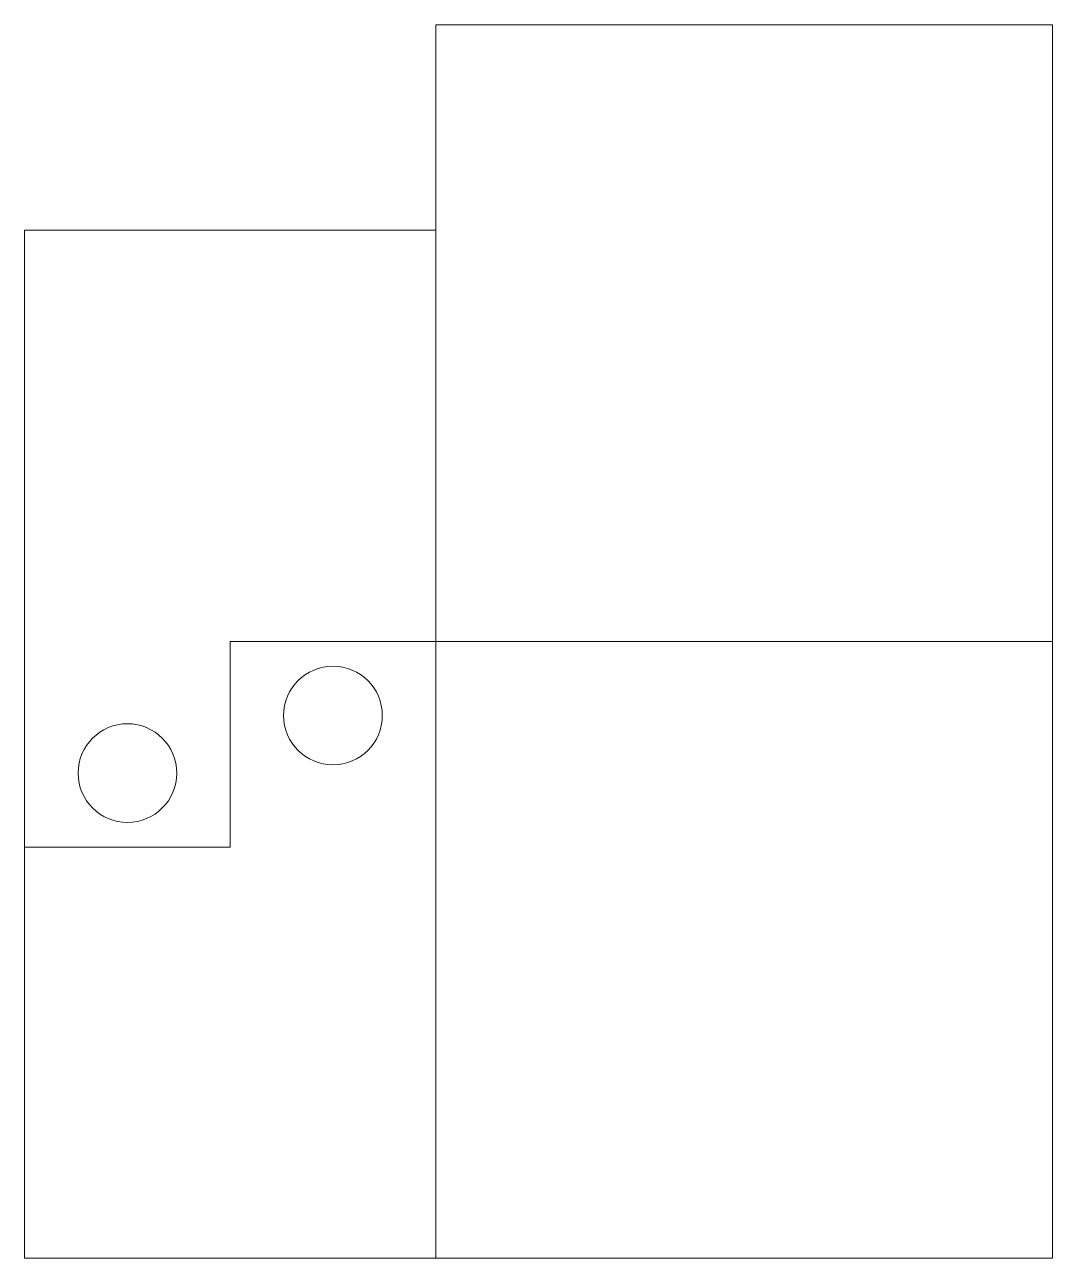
# Model space of a CAD drawing. Header units: metres. Extents: x 0 to 25, y 0 to 30.
import ezdxf

# ---------------------------------------------------------------- set-up
doc = ezdxf.new("R2010")
doc.units = ezdxf.units.M
doc.layers.add('TOP', color=1, linetype='Continuous', lineweight=0)

msp = doc.modelspace()

# ---------------------------------------------------------------- linework, layer by layer
at = {"layer": 'TOP'}
for p, q in [((10, 0), (10, 30)), ((10, 30), (25, 30)), ((25, 30), (25, 0)), ((0, 0), (0, 25)), ((0, 25), (10, 25)), ((5, 10), (5, 15)), ((5, 15), (10, 15)), ((10, 15), (25, 15)), ((0, 10), (5, 10)), ((0, 0), (10, 0)), ((10, 0), (25, 0))]:
    msp.add_line(p, q, dxfattribs=at)
for centre in [(7.5, 13.2), (2.5, 11.8)]:
    msp.add_circle(centre, 1.2, dxfattribs=at)

doc.saveas('drawing.dxf')
